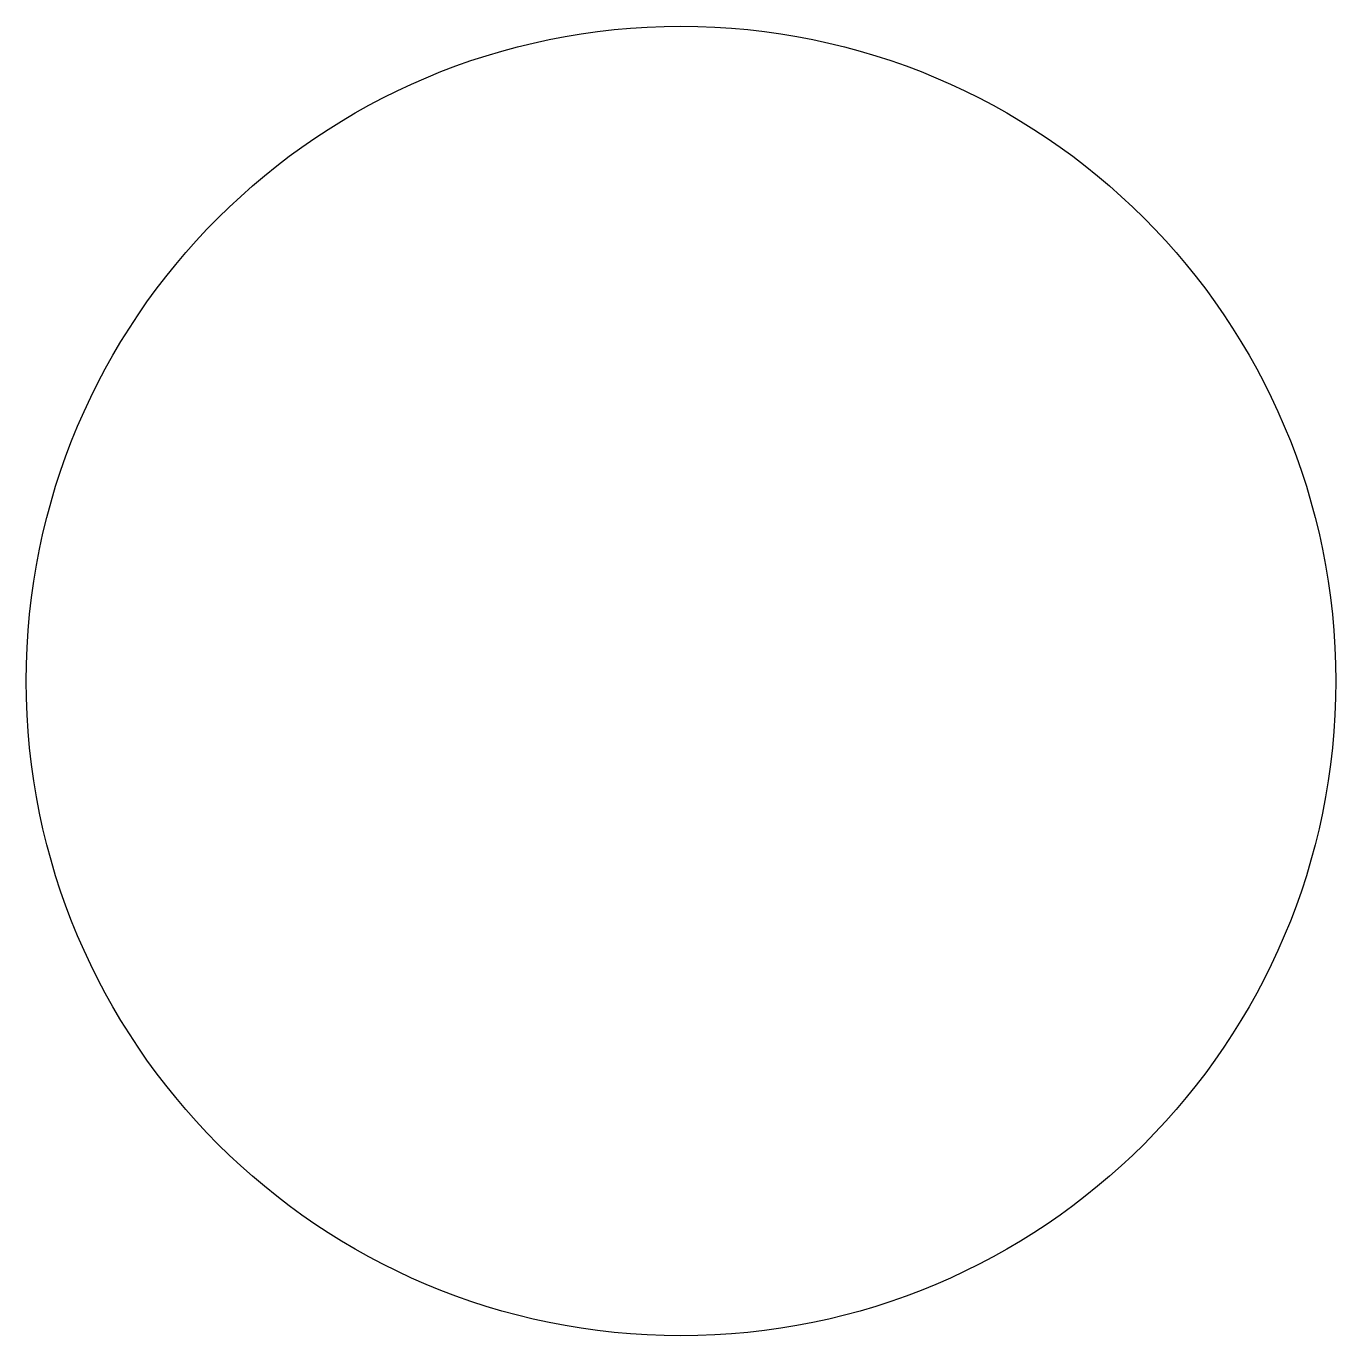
# Model space of a CAD drawing. Extents: x 1891.9 to 1903.9, y 1643.1 to 1655.1.
import ezdxf

# ---------------------------------------------------------------- set-up
doc = ezdxf.new("R2010")
doc.units = 0
doc.layers.add('OLC', color=2, linetype='CONTINUOUS')

msp = doc.modelspace()

# ---------------------------------------------------------------- linework, layer by layer
at = {"layer": 'OLC', "color": 0}
msp.add_circle((1897.861, 1649.057), 6, dxfattribs=at)

doc.saveas('drawing.dxf')
